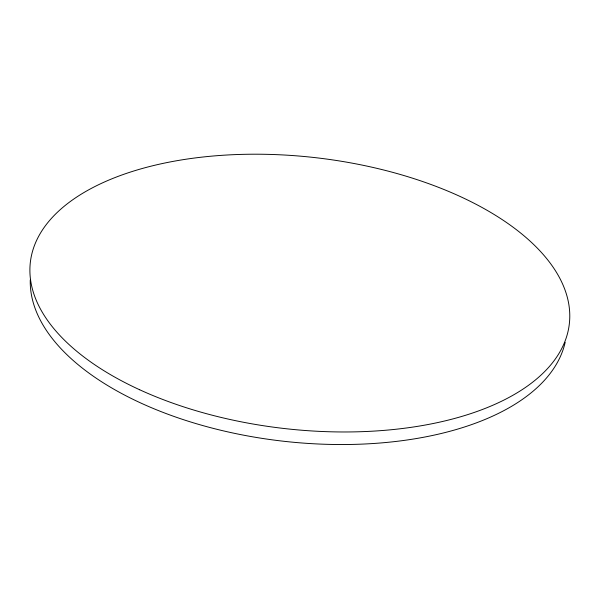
<?xml version="1.0" encoding="UTF-8"?>
<svg xmlns="http://www.w3.org/2000/svg" width="598" height="598" viewBox="0 0 598 598"><rect width="100%" height="100%" fill="white"/><g stroke="black" fill="none" stroke-linecap="round" stroke-linejoin="round"><path stroke-width="0.9" d="M565.162 342.325A269.608 137.839 6.5 0 1 281.516 441.01A269.608 137.839 6.5 0 1 30.266 279.879M139.663 389.754A271.245 136.322 6.5 0 0 568.1 331.12A271.245 136.322 6.5 0 0 191.756 158.395A271.245 136.322 6.5 0 0 139.663 389.754"/></g></svg>
